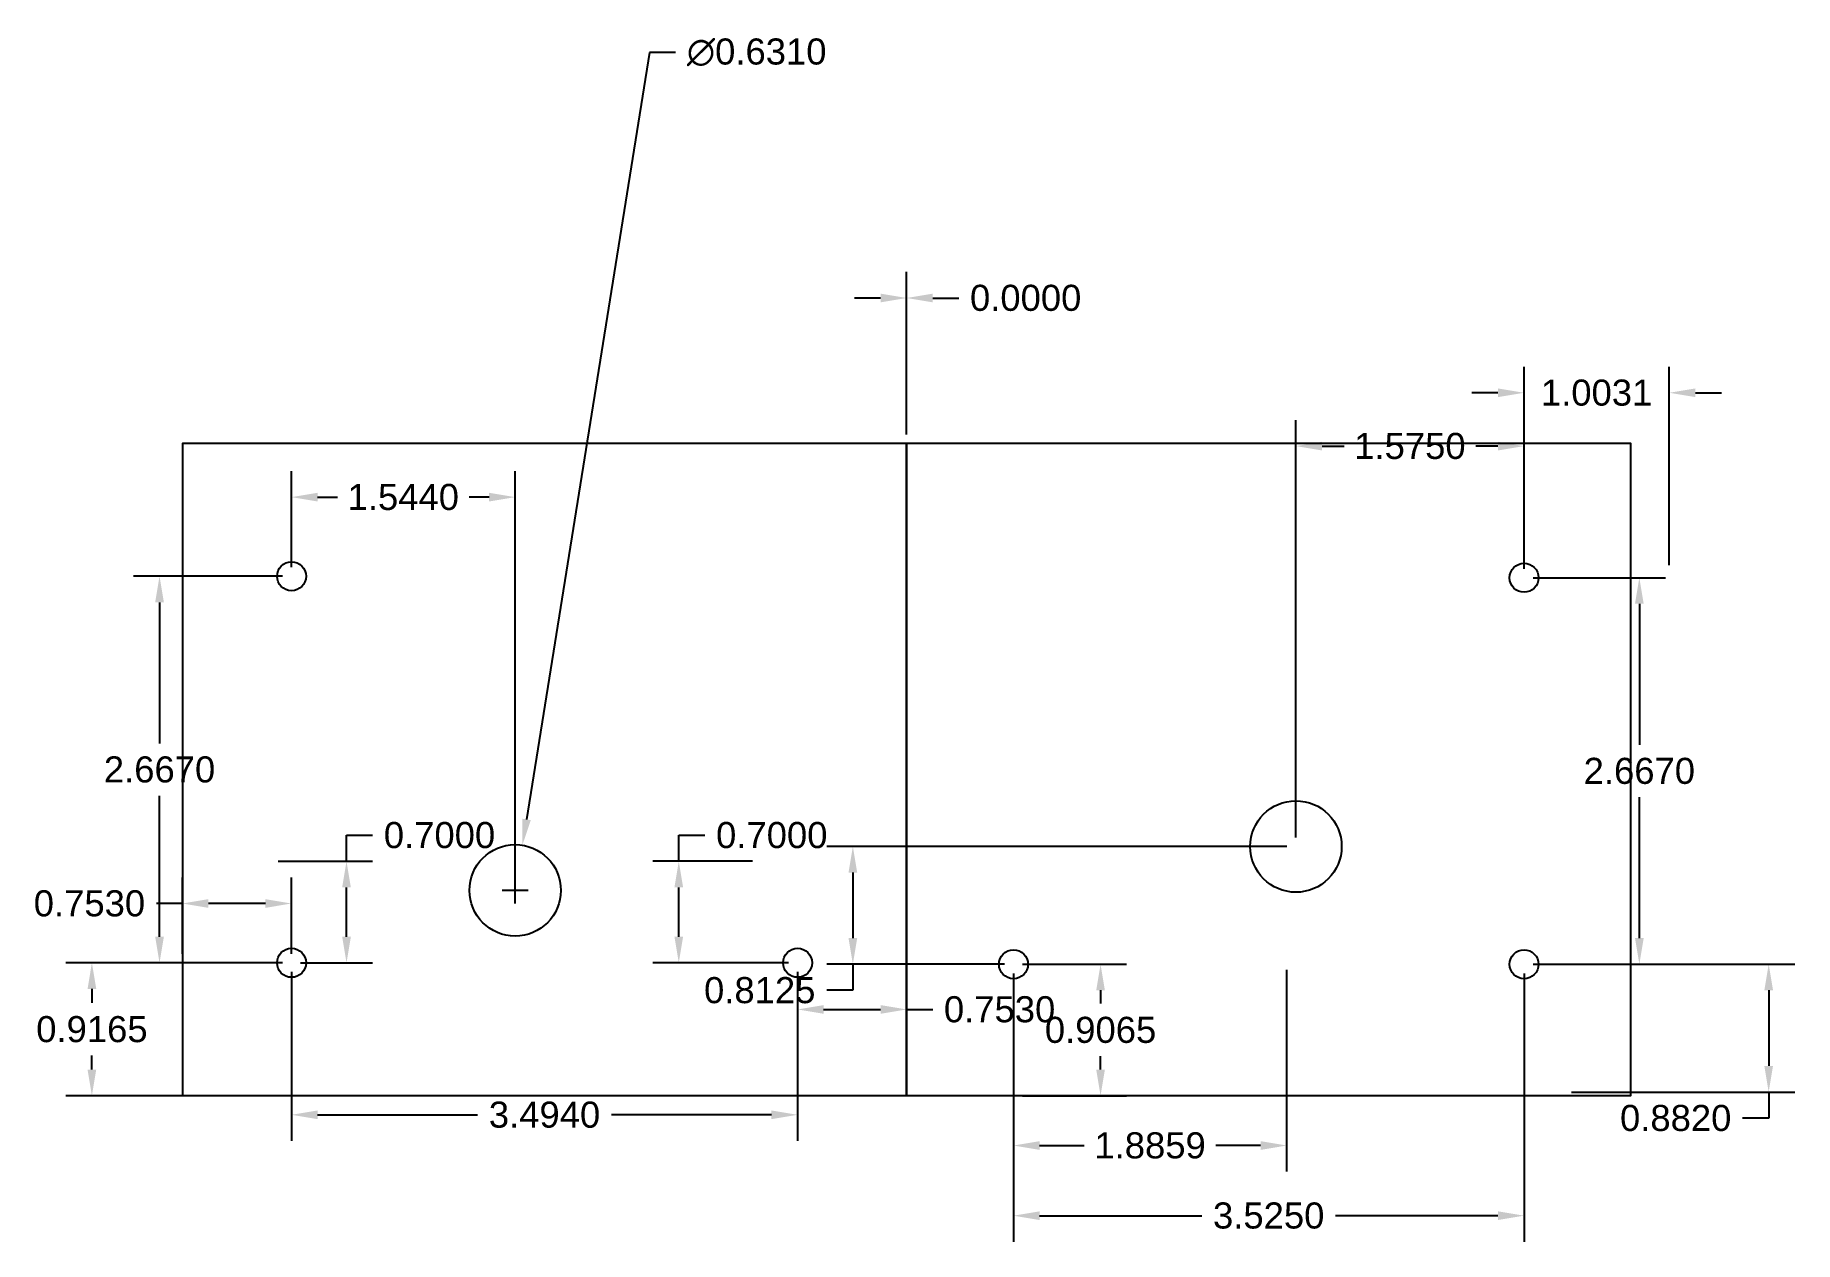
# Model space of a CAD drawing. Header units: inches. Extents: x 7.5 to 19.6, y 17 to 25.3.
import ezdxf

# ---------------------------------------------------------------- set-up
doc = ezdxf.new("R2010")
doc.units = ezdxf.units.IN
doc.header["$MEASUREMENT"] = 0
doc.layers.get('0').update_dxf_attribs({"color": 1})
doc.layers.add('dimensions', color=4, linetype='Continuous')
doc.layers.add('non-cut features', color=3, linetype='Continuous')
doc.styles.get("Standard").update_dxf_attribs({"font": 'Arial Regular.ttf'})
doc.dimstyles.get("Standard").update_dxf_attribs({"dimtxt": 0.18, "dimasz": 0.18, "dimexe": 0.18, "dimexo": 0.0625, "dimgap": 0.09, "dimtad": 0, "dimtih": 1, "dimtoh": 1, "dimdec": 4, "dimzin": 0, "dimdsep": 46, "dimtxsty": 'Standard', "dimcen": 0.09, "dimadec": 0, "dimazin": 0, "dimtfac": 1, "dimtdec": 4, "dimtofl": 0, "dimtmove": 0, "dimatfit": 3, "dimfxl": 1, "dimtolj": 1, "dimtzin": 0, "dimarcsym": 0})

# ---------------------------------------------------------------- blocks, each defined once
blk = doc.blocks.new('*D18')
at = {"layer": 'Defpoints', "color": 0, "transparency": 16777216}
for p in [(17.778, 21.555), (17.778, 18.888), (18.574, 18.888)]:
    blk.add_point(p, dxfattribs=at)
at = {"layer": 'dimensions', "color": 0, "lineweight": -2, "transparency": 16777216}
for p, q in [((17.84, 21.555), (18.754, 21.555)), ((18.574, 21.375), (18.574, 20.402)), ((18.574, 19.068), (18.574, 20.04)), ((17.84, 18.888), (18.754, 18.888))]:
    blk.add_line(p, q, dxfattribs=at)
at = {"layer": 'dimensions', "color": 0, "transparency": 16777216}
for points in [[(18.544, 21.375), (18.604, 21.375), (18.574, 21.555)], [(18.544, 19.068), (18.604, 19.068), (18.574, 18.888)]]:
    blk.add_solid(points, dxfattribs=at)
at = {"layer": 'dimensions', "color": 0, "transparency": 16777216, "insert": (18.574, 20.221), "char_height": 0.18, "attachment_point": 5}
blk.add_mtext('\\A1;2.6670', dxfattribs=at)
blk = doc.blocks.new('*D23')
at = {"layer": 'Defpoints', "color": 0, "transparency": 16777216}
for p in [(16.203, 19.7), (13.144, 18.888), (14.253, 18.888)]:
    blk.add_point(p, dxfattribs=at)
at = {"layer": 'dimensions', "color": 0, "lineweight": -2, "transparency": 16777216}
for p, q in [((16.14, 19.7), (12.964, 19.7)), ((13.144, 19.52), (13.144, 19.068)), ((14.19, 18.888), (12.964, 18.888)), ((13.144, 18.888), (13.144, 18.708)), ((13.144, 18.708), (12.964, 18.708))]:
    blk.add_line(p, q, dxfattribs=at)
at = {"layer": 'dimensions', "color": 0, "transparency": 16777216}
for points in [[(13.114, 19.52), (13.174, 19.52), (13.144, 19.7)], [(13.114, 19.068), (13.174, 19.068), (13.144, 18.888)]]:
    blk.add_solid(points, dxfattribs=at)
at = {"layer": 'dimensions', "color": 0, "transparency": 16777216, "insert": (12.501, 18.708), "char_height": 0.18, "attachment_point": 5}
blk.add_mtext('\\A1;0.8125', dxfattribs=at)
blk = doc.blocks.new('*D24')
at = {"layer": 'Defpoints', "color": 0, "transparency": 16777216}
for p in [(16.203, 22.463), (17.778, 21.555), (16.203, 19.7)]:
    blk.add_point(p, dxfattribs=at)
at = {"layer": 'dimensions', "color": 0, "lineweight": -2, "transparency": 16777216}
for p, q in [((16.203, 19.763), (16.203, 22.643)), ((17.778, 21.617), (17.778, 22.643)), ((16.383, 22.463), (16.536, 22.463)), ((17.598, 22.463), (17.445, 22.463))]:
    blk.add_line(p, q, dxfattribs=at)
at = {"layer": 'dimensions', "color": 0, "transparency": 16777216}
for points in [[(16.383, 22.493), (16.383, 22.433), (16.203, 22.463)], [(17.598, 22.493), (17.598, 22.433), (17.778, 22.463)]]:
    blk.add_solid(points, dxfattribs=at)
at = {"layer": 'dimensions', "color": 0, "transparency": 16777216, "insert": (16.99, 22.463), "char_height": 0.18, "attachment_point": 5}
blk.add_mtext('\\A1;1.5750', dxfattribs=at)
blk = doc.blocks.new('*D33')
at = {"layer": 'Defpoints', "color": 0, "transparency": 16777216}
for p in [(9.112, 19.598), (9.648, 19.598), (9.268, 18.898)]:
    blk.add_point(p, dxfattribs=at)
at = {"layer": 'dimensions', "color": 0, "lineweight": -2, "transparency": 16777216}
for p, q in [((9.648, 19.598), (9.648, 19.778)), ((9.648, 19.778), (9.828, 19.778)), ((9.175, 19.598), (9.828, 19.598)), ((9.648, 19.078), (9.648, 19.418)), ((9.331, 18.898), (9.828, 18.898))]:
    blk.add_line(p, q, dxfattribs=at)
at = {"layer": 'dimensions', "color": 0, "transparency": 16777216}
for points in [[(9.618, 19.418), (9.678, 19.418), (9.648, 19.598)], [(9.618, 19.078), (9.678, 19.078), (9.648, 18.898)]]:
    blk.add_solid(points, dxfattribs=at)
at = {"layer": 'dimensions', "color": 0, "transparency": 16777216, "insert": (10.29, 19.778), "char_height": 0.18, "attachment_point": 5}
blk.add_mtext('\\A1;0.7000', dxfattribs=at)
blk = doc.blocks.new('*D34')
at = {"layer": 'Defpoints', "color": 0, "transparency": 16777216}
for p in [(11.942, 19.598), (12.512, 19.598), (12.762, 18.898)]:
    blk.add_point(p, dxfattribs=at)
at = {"layer": 'dimensions', "color": 0, "lineweight": -2, "transparency": 16777216}
for p, q in [((11.942, 19.598), (11.942, 19.778)), ((11.942, 19.778), (12.122, 19.778)), ((12.45, 19.598), (11.762, 19.598)), ((11.942, 19.078), (11.942, 19.418)), ((12.7, 18.898), (11.762, 18.898))]:
    blk.add_line(p, q, dxfattribs=at)
at = {"layer": 'dimensions', "color": 0, "transparency": 16777216}
for points in [[(11.912, 19.418), (11.972, 19.418), (11.942, 19.598)], [(11.912, 19.078), (11.972, 19.078), (11.942, 18.898)]]:
    blk.add_solid(points, dxfattribs=at)
at = {"layer": 'dimensions', "color": 0, "transparency": 16777216, "insert": (12.584, 19.778), "char_height": 0.18, "attachment_point": 5}
blk.add_mtext('\\A1;0.7000', dxfattribs=at)
blk = doc.blocks.new('*D35')
at = {"layer": 'Defpoints', "color": 0, "transparency": 16777216}
for p in [(10.862, 19.709), (10.762, 19.086)]:
    blk.add_point(p, dxfattribs=at)
at = {"layer": 'dimensions', "color": 0, "lineweight": -2, "transparency": 16777216}
for p, q in [((11.739, 25.18), (10.891, 19.887)), ((11.919, 25.18), (11.739, 25.18)), ((10.812, 19.308), (10.812, 19.488)), ((10.722, 19.398), (10.902, 19.398))]:
    blk.add_line(p, q, dxfattribs=at)
at = {"layer": 'dimensions', "color": 0, "transparency": 16777216}
blk.add_solid([(10.861, 19.892), (10.92, 19.882), (10.862, 19.709)], dxfattribs=at)
at = {"layer": 'dimensions', "color": 0, "transparency": 16777216, "insert": (12.48, 25.18), "char_height": 0.18, "attachment_point": 5}
blk.add_mtext('\\A1;∅0.6310', dxfattribs=at)
blk = doc.blocks.new('*D36')
at = {"layer": 'Defpoints', "color": 0, "transparency": 16777216}
for p in [(10.812, 22.111), (9.268, 21.565), (10.812, 19.398)]:
    blk.add_point(p, dxfattribs=at)
at = {"layer": 'dimensions', "color": 0, "lineweight": -2, "transparency": 16777216}
for p, q in [((9.268, 21.627), (9.268, 22.291)), ((10.812, 19.46), (10.812, 22.291)), ((9.448, 22.111), (9.586, 22.111)), ((10.632, 22.111), (10.495, 22.111))]:
    blk.add_line(p, q, dxfattribs=at)
at = {"layer": 'dimensions', "color": 0, "transparency": 16777216}
for points in [[(9.448, 22.141), (9.448, 22.081), (9.268, 22.111)], [(10.632, 22.141), (10.632, 22.081), (10.812, 22.111)]]:
    blk.add_solid(points, dxfattribs=at)
at = {"layer": 'dimensions', "color": 0, "transparency": 16777216, "insert": (10.04, 22.111), "char_height": 0.18, "attachment_point": 5}
blk.add_mtext('\\A1;1.5440', dxfattribs=at)
blk = doc.blocks.new('*D52')
at = {"layer": 'Defpoints', "color": 0, "transparency": 16777216}
for p in [(9.268, 18.898), (12.762, 18.898), (12.762, 17.849)]:
    blk.add_point(p, dxfattribs=at)
at = {"layer": 'dimensions', "color": 0, "lineweight": -2, "transparency": 16777216}
for p, q in [((9.268, 18.835), (9.268, 17.669)), ((12.762, 18.835), (12.762, 17.669)), ((9.448, 17.849), (10.553, 17.849)), ((12.582, 17.849), (11.477, 17.849))]:
    blk.add_line(p, q, dxfattribs=at)
at = {"layer": 'dimensions', "color": 0, "transparency": 16777216}
for points in [[(9.448, 17.879), (9.448, 17.819), (9.268, 17.849)], [(12.582, 17.879), (12.582, 17.819), (12.762, 17.849)]]:
    blk.add_solid(points, dxfattribs=at)
at = {"layer": 'dimensions', "color": 0, "transparency": 16777216, "insert": (11.015, 17.849), "char_height": 0.18, "attachment_point": 5}
blk.add_mtext('\\A1;3.4940', dxfattribs=at)
blk = doc.blocks.new('*D53')
at = {"layer": 'Defpoints', "color": 0, "transparency": 16777216}
for p in [(14.253, 18.888), (17.778, 18.888), (14.253, 17.153)]:
    blk.add_point(p, dxfattribs=at)
at = {"layer": 'dimensions', "color": 0, "lineweight": -2, "transparency": 16777216}
for p, q in [((14.253, 18.825), (14.253, 16.973)), ((17.778, 18.825), (17.778, 16.973)), ((14.433, 17.153), (15.553, 17.153)), ((17.598, 17.153), (16.477, 17.153))]:
    blk.add_line(p, q, dxfattribs=at)
at = {"layer": 'dimensions', "color": 0, "transparency": 16777216}
for points in [[(14.433, 17.183), (14.433, 17.123), (14.253, 17.153)], [(17.598, 17.183), (17.598, 17.123), (17.778, 17.153)]]:
    blk.add_solid(points, dxfattribs=at)
at = {"layer": 'dimensions', "color": 0, "transparency": 16777216, "insert": (16.015, 17.153), "char_height": 0.18, "attachment_point": 5}
blk.add_mtext('\\A1;3.5250', dxfattribs=at)
blk = doc.blocks.new('*D54')
at = {"layer": 'Defpoints', "color": 0, "transparency": 16777216}
for p in [(9.268, 21.565), (8.357, 18.898), (9.268, 18.898)]:
    blk.add_point(p, dxfattribs=at)
at = {"layer": 'dimensions', "color": 0, "lineweight": -2, "transparency": 16777216}
for p, q in [((9.206, 21.565), (8.177, 21.565)), ((8.357, 21.385), (8.357, 20.412)), ((8.357, 19.078), (8.357, 20.05)), ((9.206, 18.898), (8.177, 18.898))]:
    blk.add_line(p, q, dxfattribs=at)
at = {"layer": 'dimensions', "color": 0, "transparency": 16777216}
for points in [[(8.327, 21.385), (8.387, 21.385), (8.357, 21.565)], [(8.327, 19.078), (8.387, 19.078), (8.357, 18.898)]]:
    blk.add_solid(points, dxfattribs=at)
at = {"layer": 'dimensions', "color": 0, "transparency": 16777216, "insert": (8.357, 20.231), "char_height": 0.18, "attachment_point": 5}
blk.add_mtext('\\A1;2.6670', dxfattribs=at)
blk = doc.blocks.new('*D58')
at = {"layer": 'Defpoints', "color": 0, "transparency": 16777216}
for p in [(9.268, 18.898), (7.89, 17.981), (9.268, 17.981)]:
    blk.add_point(p, dxfattribs=at)
at = {"layer": 'dimensions', "color": 0, "lineweight": -2, "transparency": 16777216}
for p, q in [((9.206, 18.898), (7.71, 18.898)), ((7.89, 18.718), (7.89, 18.621)), ((7.89, 18.161), (7.89, 18.258)), ((9.206, 17.981), (7.71, 17.981))]:
    blk.add_line(p, q, dxfattribs=at)
at = {"layer": 'dimensions', "color": 0, "transparency": 16777216}
for points in [[(7.86, 18.718), (7.92, 18.718), (7.89, 18.898)], [(7.86, 18.161), (7.92, 18.161), (7.89, 17.981)]]:
    blk.add_solid(points, dxfattribs=at)
at = {"layer": 'dimensions', "color": 0, "transparency": 16777216, "insert": (7.89, 18.439), "char_height": 0.18, "attachment_point": 5}
blk.add_mtext('\\A1;0.9165', dxfattribs=at)
blk = doc.blocks.new('*D61')
at = {"layer": 'Defpoints', "color": 0, "transparency": 16777216}
for p in [(12.762, 18.898), (13.515, 18.898), (13.515, 18.576)]:
    blk.add_point(p, dxfattribs=at)
at = {"layer": 'dimensions', "color": 0, "lineweight": -2, "transparency": 16777216}
for p, q in [((12.762, 18.835), (12.762, 18.396)), ((13.515, 18.835), (13.515, 18.396)), ((12.942, 18.576), (13.335, 18.576)), ((13.515, 18.576), (13.695, 18.576))]:
    blk.add_line(p, q, dxfattribs=at)
at = {"layer": 'dimensions', "color": 0, "transparency": 16777216}
for points in [[(12.942, 18.606), (12.942, 18.546), (12.762, 18.576)], [(13.335, 18.606), (13.335, 18.546), (13.515, 18.576)]]:
    blk.add_solid(points, dxfattribs=at)
at = {"layer": 'dimensions', "color": 0, "transparency": 16777216, "insert": (14.157, 18.576), "char_height": 0.18, "attachment_point": 5}
blk.add_mtext('\\A1;0.7530', dxfattribs=at)
blk = doc.blocks.new('*D62')
at = {"layer": 'Defpoints', "color": 0, "transparency": 16777216}
for p in [(8.515, 19.307), (8.515, 18.898), (9.268, 18.898)]:
    blk.add_point(p, dxfattribs=at)
at = {"layer": 'dimensions', "color": 0, "lineweight": -2, "transparency": 16777216}
for p, q in [((8.515, 18.96), (8.515, 19.487)), ((9.268, 18.96), (9.268, 19.487)), ((8.515, 19.307), (8.335, 19.307)), ((9.088, 19.307), (8.695, 19.307))]:
    blk.add_line(p, q, dxfattribs=at)
at = {"layer": 'dimensions', "color": 0, "transparency": 16777216}
for points in [[(8.695, 19.337), (8.695, 19.277), (8.515, 19.307)], [(9.088, 19.337), (9.088, 19.277), (9.268, 19.307)]]:
    blk.add_solid(points, dxfattribs=at)
at = {"layer": 'dimensions', "color": 0, "transparency": 16777216, "insert": (7.873, 19.307), "char_height": 0.18, "attachment_point": 5}
blk.add_mtext('\\A1;0.7530', dxfattribs=at)
blk = doc.blocks.new('*D67')
at = {"layer": 'Defpoints', "color": 0, "transparency": 16777216}
for p in [(18.781, 22.831), (17.778, 21.555), (18.781, 21.579)]:
    blk.add_point(p, dxfattribs=at)
at = {"layer": 'dimensions', "color": 0, "lineweight": -2, "transparency": 16777216}
for p, q in [((17.778, 21.617), (17.778, 23.011)), ((18.781, 21.642), (18.781, 23.011)), ((17.598, 22.831), (17.418, 22.831)), ((18.961, 22.831), (19.141, 22.831))]:
    blk.add_line(p, q, dxfattribs=at)
at = {"layer": 'dimensions', "color": 0, "transparency": 16777216}
for points in [[(17.598, 22.861), (17.598, 22.801), (17.778, 22.831)], [(18.961, 22.861), (18.961, 22.801), (18.781, 22.831)]]:
    blk.add_solid(points, dxfattribs=at)
at = {"layer": 'dimensions', "color": 0, "transparency": 16777216, "insert": (18.279, 22.831), "char_height": 0.18, "attachment_point": 5}
blk.add_mtext('\\A1;1.0031', dxfattribs=at)
blk = doc.blocks.new('*D68')
at = {"layer": 'Defpoints', "color": 0, "transparency": 16777216}
for p in [(14.253, 18.888), (16.139, 18.912), (16.139, 17.637)]:
    blk.add_point(p, dxfattribs=at)
at = {"layer": 'dimensions', "color": 0, "lineweight": -2, "transparency": 16777216}
for p, q in [((16.139, 18.85), (16.139, 17.457)), ((14.253, 18.825), (14.253, 17.457)), ((14.433, 17.637), (14.741, 17.637)), ((15.959, 17.637), (15.651, 17.637))]:
    blk.add_line(p, q, dxfattribs=at)
at = {"layer": 'dimensions', "color": 0, "transparency": 16777216}
for points in [[(14.433, 17.667), (14.433, 17.607), (14.253, 17.637)], [(15.959, 17.667), (15.959, 17.607), (16.139, 17.637)]]:
    blk.add_solid(points, dxfattribs=at)
at = {"layer": 'dimensions', "color": 0, "transparency": 16777216, "insert": (15.196, 17.637), "char_height": 0.18, "attachment_point": 5}
blk.add_mtext('\\A1;1.8859', dxfattribs=at)
blk = doc.blocks.new('*D69')
at = {"layer": 'Defpoints', "color": 0, "transparency": 16777216}
for p in [(17.778, 18.888), (18.043, 18.006), (19.467, 18.006)]:
    blk.add_point(p, dxfattribs=at)
at = {"layer": 'dimensions', "color": 0, "lineweight": -2, "transparency": 16777216}
for p, q in [((17.84, 18.888), (19.647, 18.888)), ((19.467, 18.708), (19.467, 18.186)), ((18.106, 18.006), (19.647, 18.006)), ((19.467, 18.006), (19.467, 17.826)), ((19.467, 17.826), (19.287, 17.826))]:
    blk.add_line(p, q, dxfattribs=at)
at = {"layer": 'dimensions', "color": 0, "transparency": 16777216}
for points in [[(19.437, 18.708), (19.497, 18.708), (19.467, 18.888)], [(19.437, 18.186), (19.497, 18.186), (19.467, 18.006)]]:
    blk.add_solid(points, dxfattribs=at)
at = {"layer": 'dimensions', "color": 0, "transparency": 16777216, "insert": (18.825, 17.826), "char_height": 0.18, "attachment_point": 5}
blk.add_mtext('\\A1;0.8820', dxfattribs=at)
blk = doc.blocks.new('*D70')
at = {"layer": 'Defpoints', "color": 0, "transparency": 16777216}
for p in [(14.253, 18.888), (14.253, 17.981), (14.854, 17.981)]:
    blk.add_point(p, dxfattribs=at)
at = {"layer": 'dimensions', "color": 0, "lineweight": -2, "transparency": 16777216}
for p, q in [((14.315, 18.888), (15.034, 18.888)), ((14.854, 18.708), (14.854, 18.616)), ((14.854, 18.161), (14.854, 18.253)), ((14.315, 17.981), (15.034, 17.981))]:
    blk.add_line(p, q, dxfattribs=at)
at = {"layer": 'dimensions', "color": 0, "transparency": 16777216}
for points in [[(14.824, 18.708), (14.884, 18.708), (14.854, 18.888)], [(14.824, 18.161), (14.884, 18.161), (14.854, 17.981)]]:
    blk.add_solid(points, dxfattribs=at)
at = {"layer": 'dimensions', "color": 0, "transparency": 16777216, "insert": (14.854, 18.434), "char_height": 0.18, "attachment_point": 5}
blk.add_mtext('\\A1;0.9065', dxfattribs=at)
blk = doc.blocks.new('*D71')
at = {"layer": 'Defpoints', "color": 0, "transparency": 16777216}
for p in [(13.515, 23.485), (13.515, 22.481), (13.515, 22.481)]:
    blk.add_point(p, dxfattribs=at)
at = {"layer": 'dimensions', "color": 0, "lineweight": -2, "transparency": 16777216}
for p, q in [((13.515, 22.544), (13.515, 23.665)), ((13.515, 22.544), (13.515, 23.665)), ((13.335, 23.485), (13.155, 23.485)), ((13.695, 23.485), (13.875, 23.485))]:
    blk.add_line(p, q, dxfattribs=at)
at = {"layer": 'dimensions', "color": 0, "transparency": 16777216}
for points in [[(13.335, 23.515), (13.335, 23.455), (13.515, 23.485)], [(13.695, 23.515), (13.695, 23.455), (13.515, 23.485)]]:
    blk.add_solid(points, dxfattribs=at)
at = {"layer": 'dimensions', "color": 0, "transparency": 16777216, "insert": (14.337, 23.485), "char_height": 0.18, "attachment_point": 5}
blk.add_mtext('\\A1;0.0000', dxfattribs=at)

msp = doc.modelspace()

# ---------------------------------------------------------------- linework, layer by layer
for points in [[(8.51538, 17.98118), (13.51538, 17.98118), (13.51538, 22.48118), (8.51538, 22.48118)], [(13.51538, 17.98118), (18.51538, 17.98118), (18.51538, 22.48118), (13.51538, 22.48118)]]:
    msp.add_lwpolyline(points, close=True)
for centre in [(9.26831, 21.56468), (17.77788, 21.55467), (9.26833, 18.89773), (12.76234, 18.89777), (14.25293, 18.88767), (17.77788, 18.88767)]:
    msp.add_circle(centre, 0.1)
at = {"layer": 'non-cut features'}
for centre in [(16.20288, 19.70017), (10.81233, 19.39773)]:
    msp.add_circle(centre, 0.31548, dxfattribs=at)

# ---------------------------------------------------------------- dimensions: what is measured, and where the dimension line sits
at = {"layer": 'dimensions'}
dim = msp.add_diameter_dim_2p(p1=(10.7624, 19.08622), p2=(10.86227, 19.70924), dimstyle='Standard', dxfattribs=at)
dim.commit()
dim.dimension.update_dxf_attribs({"geometry": '*D35', "text_midpoint": (12.47953, 25.18013), "dimtype": 163})
for base, p1, p2, picture, middle in [((13.5153805656, 23.485370262), (13.5153805656, 22.4811832308), (13.5153805656, 22.4811832308), '*D71', (14.3374133077, 23.485370262)), ((18.78098, 22.83127), (17.77788, 21.55467), (18.78098, 21.57916), '*D67', (18.27943, 22.83127)), ((16.20288, 22.46258), (17.77788, 21.55467), (16.20288, 19.70017), '*D24', (16.99038, 22.46258)), ((10.81233, 22.11084), (9.26831, 21.56468), (10.81233, 19.39773), '*D36', (10.04032, 22.11084)), ((8.515381, 19.307172), (9.268334, 18.897729), (8.515381, 18.897729), '*D62', (7.873348, 19.307172)), ((12.76234, 17.84873), (9.26833, 18.89773), (12.76234, 18.89777), '*D52', (11.01534, 17.84873)), ((13.51538, 18.57605), (12.76234, 18.89777), (13.51538, 18.89777), '*D61', (14.15741, 18.57605)), ((16.13883, 17.63716), (14.25293, 18.88767), (16.13883, 18.91216), '*D68', (15.19588, 17.63716)), ((14.2529304477, 17.1528065148), (17.7778804477, 18.8876699304), (14.2529304477, 18.8876699304), '*D53', (16.0154054477, 17.1528065148))]:
    dim = msp.add_linear_dim(base=base, p1=p1, p2=p2, dimstyle='Standard', dxfattribs=at)
    dim.commit()
    dim.dimension.update_dxf_attribs({"geometry": picture, "text_midpoint": middle})
for base, p1, p2, picture, middle in [((8.356538, 18.897729), (9.268309, 21.564681), (9.268334, 18.897729), '*D54', (8.356538, 20.231205)), ((18.57448, 18.88767), (17.77788, 21.55467), (17.77788, 18.88767), '*D18', (18.57448, 20.22117)), ((9.64834, 19.59773), (9.26833, 18.89773), (9.11233, 19.59773), '*D33', (10.29037, 19.77773)), ((11.94222, 19.59773), (12.76234, 18.89777), (12.51234, 19.59773), '*D34', (12.58425, 19.77773)), ((13.14352, 18.88767), (16.20288, 19.70017), (14.25293, 18.88767), '*D23', (12.50148, 18.70767)), ((7.889653, 17.981183), (9.268334, 18.897729), (9.268334, 17.981183), '*D58', (7.889653, 18.439456)), ((14.8539, 17.98118), (14.25293, 18.88767), (14.25293, 17.98118), '*D70', (14.8539, 18.43443)), ((19.46736, 18.00567), (17.77788, 18.88767), (18.04348, 18.00567), '*D69', (18.82533, 17.82567))]:
    dim = msp.add_linear_dim(base=base, p1=p1, p2=p2, angle=90, dimstyle='Standard', dxfattribs=at)
    dim.commit()
    dim.dimension.update_dxf_attribs({"geometry": picture, "text_midpoint": middle})

doc.saveas('drawing.dxf')
